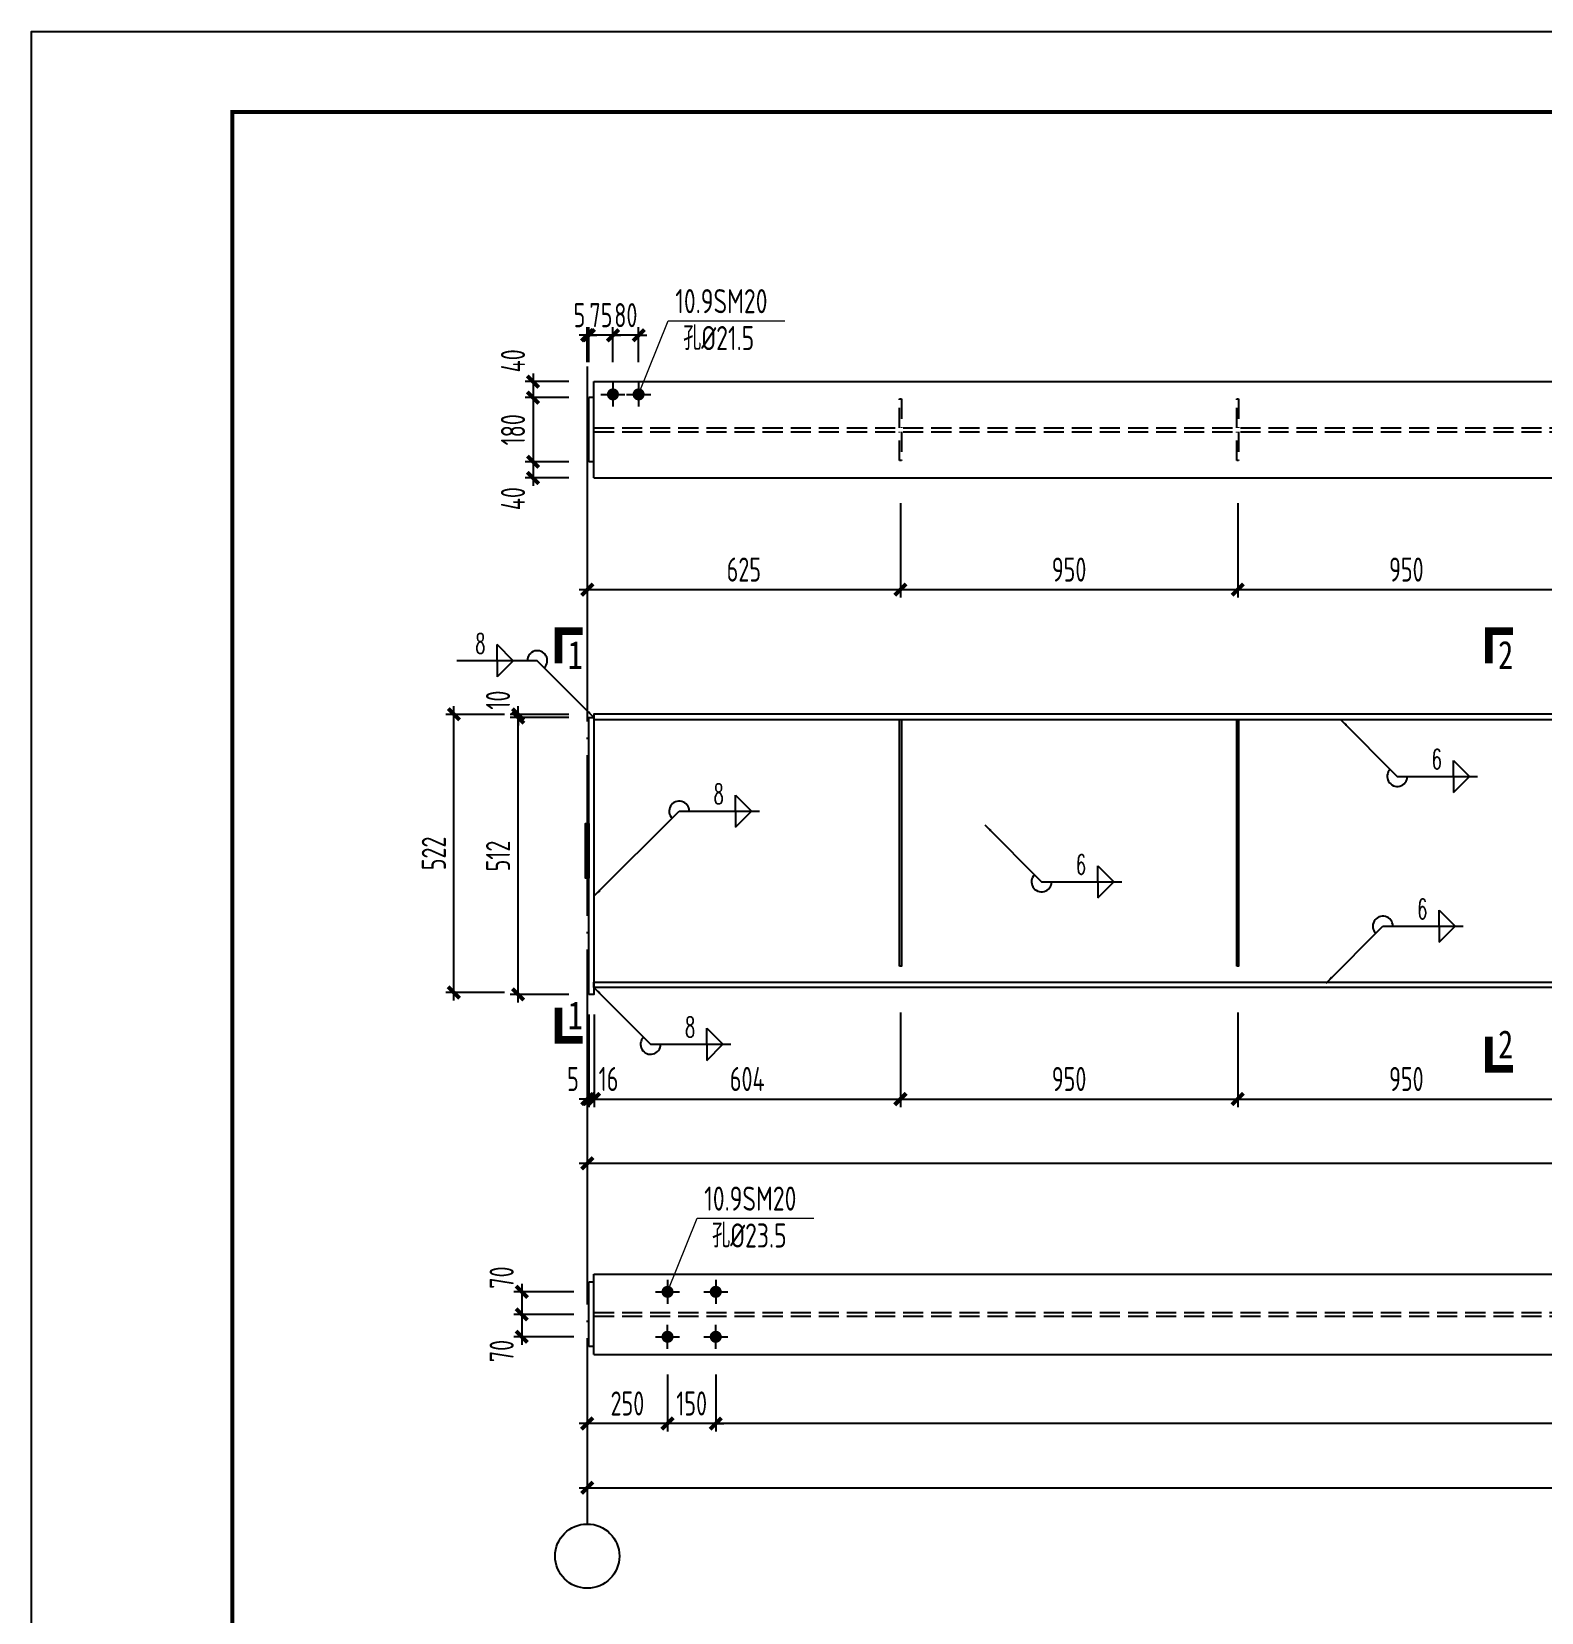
# Model space of a CAD drawing. Extents: x -1389621 to 57380, y -92505 to 283644.
# Drawn here: x -322949 to -304149, y 33805 to 53491 of the extents above; entities that cross this region are included whole.
import ezdxf
from ezdxf.enums import TextEntityAlignment as Align

# ---------------------------------------------------------------- set-up
doc = ezdxf.new("R2010")
doc.units = 0
doc.header["$LTSCALE"] = 100
doc.header["$MEASUREMENT"] = 0
doc.linetypes.add('DASH', pattern=[0.35, 0.25, -0.1])
doc.linetypes.add('DOTE', pattern=[2.42, 2, -0.2, 0.02, -0.2])
doc.layers.get('0').update_dxf_attribs({"linetype": 'CONTINUOUS'})
doc.layers.get('Defpoints').update_dxf_attribs({"linetype": 'CONTINUOUS'})
for name, color, linetype in [('10', 7, 'CONTINUOUS'), ('AXIS', 3, 'CONTINUOUS'), ('BORDER', 7, 'CONTINUOUS'), ('DIM', 3, 'CONTINUOUS'), ('DOTE', 1, 'DOTE'), ('TC', 151, 'CONTINUOUS'), ('吊车梁', 2, 'CONTINUOUS'), ('焊缝标注', 253, 'CONTINUOUS'), ('编号标注', 253, 'CONTINUOUS')]:
    doc.layers.add(name, color=color, linetype=linetype)
doc.layers.add('PUB_TEXT', color=7, linetype='CONTINUOUS', lineweight=15)
doc.styles.add('-宋体', font='SimSun.ttf')
doc.styles.get("Standard").update_dxf_attribs({"font": 'txt', "height": 3, "bigfont": 'hztxt'})
doc.styles.add('TSSD_Dimension', font='tssdeng.shx', dxfattribs={"width": 0.7, "bigfont": 'hztxt.shx'})
doc.styles.add('TSSD_REIN', font='Tssdeng.shx', dxfattribs={"width": 0.7, "bigfont": 'hztxt.shx'})
doc.dimstyles.new('TSSD_100_100', dxfattribs={"dimtxt": 300, "dimasz": 100, "dimexe": 100, "dimexo": 250, "dimgap": 100, "dimtad": 1, "dimdec": 0, "dimzin": 0, "dimdsep": 46, "dimtxsty": 'TSSD_Dimension', "dimblk": 'ARCHTICK', "dimblk1": 'ARCHTICK', "dimblk2": 'ARCHTICK', "dimcen": 0, "dimdle": 100, "dimclrt": 7, "dimadec": 0, "dimazin": 0, "dimtfac": 1, "dimtdec": 0, "dimtix": 1, "dimtmove": 2, "dimatfit": 3, "dimfxl": 0, "dimtolj": 1, "dimtzin": 0, "dimarcsym": 0})

# ---------------------------------------------------------------- blocks, each defined once
blk = doc.blocks.new('_ArchTick')
at = {"color": 0, "linetype": 'ByBlock'}
blk.add_lwpolyline([(-0.71, -0.71, 0.5, 0.5, 0), (0.71, 0.71, 0.5, 0.5, 0)], format="xyseb", dxfattribs=at)
blk = doc.blocks.new('*D2197')
at = {"layer": 'Defpoints', "color": 0}
for p in [(-315946, 41501), (-312130, 41525), (-312130, 40198)]:
    blk.add_point(p, dxfattribs=at)
at = {"layer": 'DIM', "color": 0, "lineweight": -2}
for p, q in [((-315946, 41251), (-315946, 40098)), ((-312130, 41275), (-312130, 40098)), ((-316046, 40198), (-312030, 40198))]:
    blk.add_line(p, q, dxfattribs=at)
at = {"layer": 'DIM', "color": 0, "lineweight": -2, "xscale": 100, "yscale": 100, "zscale": 100, "rotation": 180}
blk.add_blockref('_ArchTick', (-315946, 40198), dxfattribs=at)
at = {"layer": 'DIM', "color": 0, "lineweight": -2, "xscale": 100, "yscale": 100, "zscale": 100}
blk.add_blockref('_ArchTick', (-312130, 40198), dxfattribs=at)
at = {"layer": 'DIM', "color": 7, "insert": (-314038, 40448), "char_height": 300, "attachment_point": 5, "style": 'TSSD_Dimension'}
blk.add_mtext('\\A1;604', dxfattribs=at)
blk = doc.blocks.new('*D2198')
at = {"layer": 'Defpoints', "color": 0}
for p in [(-312130, 41525), (-307930, 41525), (-307930, 40198)]:
    blk.add_point(p, dxfattribs=at)
at = {"layer": 'DIM', "color": 0, "lineweight": -2}
for p, q in [((-312130, 41275), (-312130, 40098)), ((-307930, 41275), (-307930, 40098)), ((-312230, 40198), (-307830, 40198))]:
    blk.add_line(p, q, dxfattribs=at)
at = {"layer": 'DIM', "color": 0, "lineweight": -2, "xscale": 100, "yscale": 100, "zscale": 100, "rotation": 180}
blk.add_blockref('_ArchTick', (-312130, 40198), dxfattribs=at)
at = {"layer": 'DIM', "color": 0, "lineweight": -2, "xscale": 100, "yscale": 100, "zscale": 100}
blk.add_blockref('_ArchTick', (-307930, 40198), dxfattribs=at)
at = {"layer": 'DIM', "color": 7, "insert": (-310030, 40448), "char_height": 300, "attachment_point": 5, "style": 'TSSD_Dimension'}
blk.add_mtext('\\A1;950', dxfattribs=at)
blk = doc.blocks.new('*D2199')
at = {"layer": 'Defpoints', "color": 0}
for p in [(-307930, 41525), (-303730, 41525), (-303730, 40198)]:
    blk.add_point(p, dxfattribs=at)
at = {"layer": 'DIM', "color": 0, "lineweight": -2}
for p, q in [((-307930, 41275), (-307930, 40098)), ((-303730, 41275), (-303730, 40098)), ((-308030, 40198), (-303630, 40198))]:
    blk.add_line(p, q, dxfattribs=at)
at = {"layer": 'DIM', "color": 0, "lineweight": -2, "xscale": 100, "yscale": 100, "zscale": 100, "rotation": 180}
blk.add_blockref('_ArchTick', (-307930, 40198), dxfattribs=at)
at = {"layer": 'DIM', "color": 0, "lineweight": -2, "xscale": 100, "yscale": 100, "zscale": 100}
blk.add_blockref('_ArchTick', (-303730, 40198), dxfattribs=at)
at = {"layer": 'DIM', "color": 7, "insert": (-305830, 40448), "char_height": 300, "attachment_point": 5, "style": 'TSSD_Dimension'}
blk.add_mtext('\\A1;950', dxfattribs=at)
blk = doc.blocks.new('*D2205')
at = {"layer": 'Defpoints', "color": 0}
for p in [(-316010, 41501), (-315946, 41501), (-315946, 40198)]:
    blk.add_point(p, dxfattribs=at)
at = {"layer": 'DIM', "color": 0, "lineweight": -2}
for p, q in [((-316010, 41251), (-316010, 40098)), ((-315946, 41251), (-315946, 40098)), ((-316010, 40198), (-316110, 40198)), ((-316010, 40198), (-315946, 40198)), ((-315946, 40198), (-315846, 40198))]:
    blk.add_line(p, q, dxfattribs=at)
at = {"layer": 'DIM', "color": 0, "lineweight": -2, "xscale": 100, "yscale": 100, "zscale": 100}
blk.add_blockref('_ArchTick', (-316010, 40198), dxfattribs=at)
at = {"layer": 'DIM', "color": 0, "lineweight": -2, "xscale": 100, "yscale": 100, "zscale": 100, "rotation": 180}
blk.add_blockref('_ArchTick', (-315946, 40198), dxfattribs=at)
at = {"layer": 'DIM', "color": 7, "insert": (-315765, 40448), "char_height": 300, "attachment_point": 5, "style": 'TSSD_Dimension'}
blk.add_mtext('\\A1;16', dxfattribs=at)
blk = doc.blocks.new('*D2206')
at = {"layer": 'Defpoints', "color": 0}
for p in [(-316030, 41501), (-316010, 41501), (-316010, 40198)]:
    blk.add_point(p, dxfattribs=at)
at = {"layer": 'DIM', "color": 0, "lineweight": -2}
for p, q in [((-316030, 41251), (-316030, 40098)), ((-316010, 41251), (-316010, 40098)), ((-316030, 40198), (-316130, 40198)), ((-316030, 40198), (-316010, 40198)), ((-316010, 40198), (-315910, 40198))]:
    blk.add_line(p, q, dxfattribs=at)
at = {"layer": 'DIM', "color": 0, "lineweight": -2, "xscale": 100, "yscale": 100, "zscale": 100}
blk.add_blockref('_ArchTick', (-316030, 40198), dxfattribs=at)
at = {"layer": 'DIM', "color": 0, "lineweight": -2, "xscale": 100, "yscale": 100, "zscale": 100, "rotation": 180}
blk.add_blockref('_ArchTick', (-316010, 40198), dxfattribs=at)
at = {"layer": 'DIM', "color": 7, "insert": (-316208, 40448), "char_height": 300, "attachment_point": 5, "style": 'TSSD_Dimension'}
blk.add_mtext('\\A1;5', dxfattribs=at)
blk = doc.blocks.new('*D2207')
at = {"layer": 'Defpoints', "color": 0}
for p in [(-316030, 40725), (-287230, 40725), (-287230, 39398)]:
    blk.add_point(p, dxfattribs=at)
at = {"layer": 'DIM', "color": 0, "lineweight": -2}
for p, q in [((-316030, 40475), (-316030, 39298)), ((-287230, 40475), (-287230, 39298)), ((-316130, 39398), (-287130, 39398))]:
    blk.add_line(p, q, dxfattribs=at)
at = {"layer": 'DIM', "color": 0, "lineweight": -2, "xscale": 100, "yscale": 100, "zscale": 100, "rotation": 180}
blk.add_blockref('_ArchTick', (-316030, 39398), dxfattribs=at)
at = {"layer": 'DIM', "color": 0, "lineweight": -2, "xscale": 100, "yscale": 100, "zscale": 100}
blk.add_blockref('_ArchTick', (-287230, 39398), dxfattribs=at)
at = {"layer": 'DIM', "color": 7, "insert": (-301630, 39648), "char_height": 300, "attachment_point": 5, "style": 'TSSD_Dimension'}
blk.add_mtext('\\A1;6000', dxfattribs=at)
blk = doc.blocks.new('*D2208')
at = {"layer": 'Defpoints', "color": 0}
for p in [(-316891, 44989), (-316010, 44989), (-316010, 44949)]:
    blk.add_point(p, dxfattribs=at)
at = {"layer": 'DIM', "color": 0, "lineweight": -2}
for p, q in [((-316891, 44989), (-316891, 45089)), ((-316260, 44989), (-316991, 44989)), ((-316260, 44949), (-316991, 44949)), ((-316891, 44949), (-316891, 44989)), ((-316891, 44949), (-316891, 44849))]:
    blk.add_line(p, q, dxfattribs=at)
at = {"layer": 'DIM', "color": 0, "lineweight": -2, "xscale": 100, "yscale": 100, "zscale": 100}
for p, rotation in [((-316891, 44989), 270), ((-316891, 44949), 90)]:
    blk.add_blockref('_ArchTick', p, dxfattribs=dict(at, rotation=rotation))
at = {"layer": 'DIM', "color": 7, "insert": (-317141, 45166), "char_height": 300, "attachment_point": 5, "rotation": 90, "style": 'TSSD_Dimension'}
blk.add_mtext('\\A1;10', dxfattribs=at)
blk = doc.blocks.new('*D2209')
at = {"layer": 'Defpoints', "color": 0}
for p in [(-316891, 44949), (-316010, 44949), (-316010, 41501)]:
    blk.add_point(p, dxfattribs=at)
at = {"layer": 'DIM', "color": 0, "lineweight": -2}
for p, q in [((-316260, 44949), (-316991, 44949)), ((-316891, 41401), (-316891, 45049)), ((-316260, 41501), (-316991, 41501))]:
    blk.add_line(p, q, dxfattribs=at)
at = {"layer": 'DIM', "color": 0, "lineweight": -2, "xscale": 100, "yscale": 100, "zscale": 100}
for p, rotation in [((-316891, 44949), 90), ((-316891, 41501), 270)]:
    blk.add_blockref('_ArchTick', p, dxfattribs=dict(at, rotation=rotation))
at = {"layer": 'DIM', "color": 7, "insert": (-317141, 43225), "char_height": 300, "attachment_point": 5, "rotation": 90, "style": 'TSSD_Dimension'}
blk.add_mtext('\\A1;512', dxfattribs=at)
blk = doc.blocks.new('*D2210')
at = {"layer": 'Defpoints', "color": 0}
for p in [(-317691, 44989), (-316810, 44989), (-316810, 41525)]:
    blk.add_point(p, dxfattribs=at)
at = {"layer": 'DIM', "color": 0, "lineweight": -2}
for p, q in [((-317691, 41425), (-317691, 45089)), ((-317060, 44989), (-317791, 44989)), ((-317060, 41525), (-317791, 41525))]:
    blk.add_line(p, q, dxfattribs=at)
at = {"layer": 'DIM', "color": 0, "lineweight": -2, "xscale": 100, "yscale": 100, "zscale": 100}
for p, rotation in [((-317691, 44989), 90), ((-317691, 41525), 270)]:
    blk.add_blockref('_ArchTick', p, dxfattribs=dict(at, rotation=rotation))
at = {"layer": 'DIM', "color": 7, "insert": (-317941, 43257), "char_height": 300, "attachment_point": 5, "rotation": 90, "style": 'TSSD_Dimension'}
blk.add_mtext('\\A1;522', dxfattribs=at)
blk = doc.blocks.new('*D2215')
at = {"layer": 'Defpoints', "color": 0}
for p in [(-316010, 48933), (-316705, 48133), (-316010, 48133)]:
    blk.add_point(p, dxfattribs=at)
at = {"layer": 'DIM', "color": 0, "lineweight": -2}
for p, q in [((-316705, 49033), (-316705, 48033)), ((-316260, 48933), (-316805, 48933)), ((-316260, 48133), (-316805, 48133))]:
    blk.add_line(p, q, dxfattribs=at)
at = {"layer": 'DIM', "color": 0, "lineweight": -2, "xscale": 100, "yscale": 100, "zscale": 100}
for p, rotation in [((-316705, 48933), 90), ((-316705, 48133), 270)]:
    blk.add_blockref('_ArchTick', p, dxfattribs=dict(at, rotation=rotation))
at = {"layer": 'DIM', "color": 7, "insert": (-316955, 48533), "char_height": 300, "attachment_point": 5, "rotation": 90, "style": 'TSSD_Dimension'}
blk.add_mtext('\\A1;180', dxfattribs=at)
blk = doc.blocks.new('*D2216')
at = {"layer": 'Defpoints', "color": 0}
for p in [(-316010, 49133), (-316705, 48933), (-316010, 48933)]:
    blk.add_point(p, dxfattribs=at)
at = {"layer": 'DIM', "color": 0, "lineweight": -2}
for p, q in [((-316705, 49233), (-316705, 48833)), ((-316260, 49133), (-316805, 49133)), ((-316260, 48933), (-316805, 48933))]:
    blk.add_line(p, q, dxfattribs=at)
at = {"layer": 'DIM', "color": 0, "lineweight": -2, "xscale": 100, "yscale": 100, "zscale": 100}
for p, rotation in [((-316705, 49133), 90), ((-316705, 48933), 270)]:
    blk.add_blockref('_ArchTick', p, dxfattribs=dict(at, rotation=rotation))
at = {"layer": 'DIM', "color": 7, "insert": (-316955, 49391), "char_height": 300, "attachment_point": 5, "rotation": 90, "style": 'TSSD_Dimension'}
blk.add_mtext('\\A1;40', dxfattribs=at)
blk = doc.blocks.new('*D2217')
at = {"layer": 'Defpoints', "color": 0}
for p in [(-316010, 48133), (-316705, 47933), (-316010, 47933)]:
    blk.add_point(p, dxfattribs=at)
at = {"layer": 'DIM', "color": 0, "lineweight": -2}
for p, q in [((-316705, 48233), (-316705, 47833)), ((-316260, 48133), (-316805, 48133)), ((-316260, 47933), (-316805, 47933))]:
    blk.add_line(p, q, dxfattribs=at)
at = {"layer": 'DIM', "color": 0, "lineweight": -2, "xscale": 100, "yscale": 100, "zscale": 100}
for p, rotation in [((-316705, 48133), 90), ((-316705, 47933), 270)]:
    blk.add_blockref('_ArchTick', p, dxfattribs=dict(at, rotation=rotation))
at = {"layer": 'DIM', "color": 7, "insert": (-316955, 47675), "char_height": 300, "attachment_point": 5, "rotation": 90, "style": 'TSSD_Dimension'}
blk.add_mtext('\\A1;40', dxfattribs=at)
blk = doc.blocks.new('*D2218')
at = {"layer": 'Defpoints', "color": 0}
for p in [(-312130, 47869), (-307930, 47869), (-307930, 46542)]:
    blk.add_point(p, dxfattribs=at)
at = {"layer": 'DIM', "color": 0, "lineweight": -2}
for p, q in [((-312130, 47619), (-312130, 46442)), ((-307930, 47619), (-307930, 46442)), ((-312230, 46542), (-307830, 46542))]:
    blk.add_line(p, q, dxfattribs=at)
at = {"layer": 'DIM', "color": 0, "lineweight": -2, "xscale": 100, "yscale": 100, "zscale": 100, "rotation": 180}
blk.add_blockref('_ArchTick', (-312130, 46542), dxfattribs=at)
at = {"layer": 'DIM', "color": 0, "lineweight": -2, "xscale": 100, "yscale": 100, "zscale": 100}
blk.add_blockref('_ArchTick', (-307930, 46542), dxfattribs=at)
at = {"layer": 'DIM', "color": 7, "insert": (-310030, 46792), "char_height": 300, "attachment_point": 5, "style": 'TSSD_Dimension'}
blk.add_mtext('\\A1;950', dxfattribs=at)
blk = doc.blocks.new('*D2219')
at = {"layer": 'Defpoints', "color": 0}
for p in [(-307930, 47869), (-303730, 47869), (-303730, 46542)]:
    blk.add_point(p, dxfattribs=at)
at = {"layer": 'DIM', "color": 0, "lineweight": -2}
for p, q in [((-307930, 47619), (-307930, 46442)), ((-303730, 47619), (-303730, 46442)), ((-308030, 46542), (-303630, 46542))]:
    blk.add_line(p, q, dxfattribs=at)
at = {"layer": 'DIM', "color": 0, "lineweight": -2, "xscale": 100, "yscale": 100, "zscale": 100, "rotation": 180}
blk.add_blockref('_ArchTick', (-307930, 46542), dxfattribs=at)
at = {"layer": 'DIM', "color": 0, "lineweight": -2, "xscale": 100, "yscale": 100, "zscale": 100}
blk.add_blockref('_ArchTick', (-303730, 46542), dxfattribs=at)
at = {"layer": 'DIM', "color": 7, "insert": (-305830, 46792), "char_height": 300, "attachment_point": 5, "style": 'TSSD_Dimension'}
blk.add_mtext('\\A1;950', dxfattribs=at)
blk = doc.blocks.new('*D2223')
at = {"layer": 'Defpoints', "color": 0}
for p in [(-316030, 47869), (-312130, 47869), (-312130, 46542)]:
    blk.add_point(p, dxfattribs=at)
at = {"layer": 'DIM', "color": 0, "lineweight": -2}
for p, q in [((-316030, 47619), (-316030, 46442)), ((-312130, 47619), (-312130, 46442)), ((-316130, 46542), (-312030, 46542))]:
    blk.add_line(p, q, dxfattribs=at)
at = {"layer": 'DIM', "color": 0, "lineweight": -2, "xscale": 100, "yscale": 100, "zscale": 100, "rotation": 180}
blk.add_blockref('_ArchTick', (-316030, 46542), dxfattribs=at)
at = {"layer": 'DIM', "color": 0, "lineweight": -2, "xscale": 100, "yscale": 100, "zscale": 100}
blk.add_blockref('_ArchTick', (-312130, 46542), dxfattribs=at)
at = {"layer": 'DIM', "color": 7, "insert": (-314080, 46792), "char_height": 300, "attachment_point": 5, "style": 'TSSD_Dimension'}
blk.add_mtext('\\A1;625', dxfattribs=at)
blk = doc.blocks.new('*D2224')
at = {"layer": 'Defpoints', "color": 0}
for p in [(-316030, 49710), (-316030, 49123), (-316010, 49123)]:
    blk.add_point(p, dxfattribs=at)
at = {"layer": 'DIM', "color": 0, "lineweight": -2}
for p, q in [((-316030, 49373), (-316030, 49810)), ((-316010, 49373), (-316010, 49810)), ((-316030, 49710), (-316130, 49710)), ((-316010, 49710), (-316030, 49710)), ((-316010, 49710), (-315910, 49710))]:
    blk.add_line(p, q, dxfattribs=at)
at = {"layer": 'DIM', "color": 0, "lineweight": -2, "xscale": 100, "yscale": 100, "zscale": 100}
blk.add_blockref('_ArchTick', (-316030, 49710), dxfattribs=at)
at = {"layer": 'DIM', "color": 0, "lineweight": -2, "xscale": 100, "yscale": 100, "zscale": 100, "rotation": 180}
blk.add_blockref('_ArchTick', (-316010, 49710), dxfattribs=at)
at = {"layer": 'DIM', "color": 7, "insert": (-316127, 49960), "char_height": 300, "attachment_point": 5, "style": 'TSSD_Dimension'}
blk.add_mtext('\\A1;5', dxfattribs=at)
blk = doc.blocks.new('*D2225')
at = {"layer": 'Defpoints', "color": 0}
for p in [(-316010, 49710), (-316010, 49123), (-315710, 49123)]:
    blk.add_point(p, dxfattribs=at)
at = {"layer": 'DIM', "color": 0, "lineweight": -2}
for p, q in [((-316010, 49373), (-316010, 49810)), ((-315710, 49373), (-315710, 49810)), ((-316010, 49710), (-316110, 49710)), ((-315710, 49710), (-316010, 49710)), ((-315710, 49710), (-315610, 49710))]:
    blk.add_line(p, q, dxfattribs=at)
at = {"layer": 'DIM', "color": 0, "lineweight": -2, "xscale": 100, "yscale": 100, "zscale": 100}
blk.add_blockref('_ArchTick', (-316010, 49710), dxfattribs=at)
at = {"layer": 'DIM', "color": 0, "lineweight": -2, "xscale": 100, "yscale": 100, "zscale": 100, "rotation": 180}
blk.add_blockref('_ArchTick', (-315710, 49710), dxfattribs=at)
at = {"layer": 'DIM', "color": 7, "insert": (-315860, 49960), "char_height": 300, "attachment_point": 5, "style": 'TSSD_Dimension'}
blk.add_mtext('\\A1;75', dxfattribs=at)
blk = doc.blocks.new('*D2226')
at = {"layer": 'Defpoints', "color": 0}
for p in [(-315710, 49710), (-315710, 49123), (-315390, 49123)]:
    blk.add_point(p, dxfattribs=at)
at = {"layer": 'DIM', "color": 0, "lineweight": -2}
for p, q in [((-315710, 49373), (-315710, 49810)), ((-315390, 49373), (-315390, 49810)), ((-315710, 49710), (-315810, 49710)), ((-315390, 49710), (-315710, 49710)), ((-315390, 49710), (-315290, 49710))]:
    blk.add_line(p, q, dxfattribs=at)
at = {"layer": 'DIM', "color": 0, "lineweight": -2, "xscale": 100, "yscale": 100, "zscale": 100}
blk.add_blockref('_ArchTick', (-315710, 49710), dxfattribs=at)
at = {"layer": 'DIM', "color": 0, "lineweight": -2, "xscale": 100, "yscale": 100, "zscale": 100, "rotation": 180}
blk.add_blockref('_ArchTick', (-315390, 49710), dxfattribs=at)
at = {"layer": 'DIM', "color": 7, "insert": (-315550, 49960), "char_height": 300, "attachment_point": 5, "style": 'TSSD_Dimension'}
blk.add_mtext('\\A1;80', dxfattribs=at)
blk = doc.blocks.new('*D2232')
at = {"layer": 'Defpoints', "color": 0}
for p in [(-316030, 37017), (-315030, 37017), (-316030, 36157)]:
    blk.add_point(p, dxfattribs=at)
at = {"layer": 'DIM', "color": 0, "lineweight": -2}
for p, q in [((-316030, 36767), (-316030, 36057)), ((-315030, 36767), (-315030, 36057)), ((-314930, 36157), (-316130, 36157))]:
    blk.add_line(p, q, dxfattribs=at)
at = {"layer": 'DIM', "color": 0, "lineweight": -2, "xscale": 100, "yscale": 100, "zscale": 100, "rotation": 180}
blk.add_blockref('_ArchTick', (-316030, 36157), dxfattribs=at)
at = {"layer": 'DIM', "color": 0, "lineweight": -2, "xscale": 100, "yscale": 100, "zscale": 100}
blk.add_blockref('_ArchTick', (-315030, 36157), dxfattribs=at)
at = {"layer": 'DIM', "color": 7, "insert": (-315530, 36407), "char_height": 300, "attachment_point": 5, "style": 'TSSD_Dimension'}
blk.add_mtext('\\A1;250', dxfattribs=at)
blk = doc.blocks.new('*D2233')
at = {"layer": 'Defpoints', "color": 0}
for p in [(-315030, 37017), (-314430, 37017), (-315030, 36157)]:
    blk.add_point(p, dxfattribs=at)
at = {"layer": 'DIM', "color": 0, "lineweight": -2}
for p, q in [((-315030, 36767), (-315030, 36057)), ((-314430, 36767), (-314430, 36057)), ((-315030, 36157), (-315130, 36157)), ((-314430, 36157), (-315030, 36157)), ((-314430, 36157), (-314330, 36157))]:
    blk.add_line(p, q, dxfattribs=at)
at = {"layer": 'DIM', "color": 0, "lineweight": -2, "xscale": 100, "yscale": 100, "zscale": 100}
blk.add_blockref('_ArchTick', (-315030, 36157), dxfattribs=at)
at = {"layer": 'DIM', "color": 0, "lineweight": -2, "xscale": 100, "yscale": 100, "zscale": 100, "rotation": 180}
blk.add_blockref('_ArchTick', (-314430, 36157), dxfattribs=at)
at = {"layer": 'DIM', "color": 7, "insert": (-314730, 36407), "char_height": 300, "attachment_point": 5, "style": 'TSSD_Dimension'}
blk.add_mtext('\\A1;150', dxfattribs=at)
blk = doc.blocks.new('*D2234')
at = {"layer": 'Defpoints', "color": 0}
for p in [(-314430, 37017), (-288830, 37017), (-314430, 36157)]:
    blk.add_point(p, dxfattribs=at)
at = {"layer": 'DIM', "color": 0, "lineweight": -2}
for p, q in [((-314430, 36767), (-314430, 36057)), ((-288830, 36767), (-288830, 36057)), ((-288730, 36157), (-314530, 36157))]:
    blk.add_line(p, q, dxfattribs=at)
at = {"layer": 'DIM', "color": 0, "lineweight": -2, "xscale": 100, "yscale": 100, "zscale": 100, "rotation": 180}
blk.add_blockref('_ArchTick', (-314430, 36157), dxfattribs=at)
at = {"layer": 'DIM', "color": 0, "lineweight": -2, "xscale": 100, "yscale": 100, "zscale": 100}
blk.add_blockref('_ArchTick', (-288830, 36157), dxfattribs=at)
at = {"layer": 'DIM', "color": 7, "insert": (-301630, 36407), "char_height": 300, "attachment_point": 5, "style": 'TSSD_Dimension'}
blk.add_mtext('\\A1;5200', dxfattribs=at)
blk = doc.blocks.new('*D2237')
at = {"layer": 'Defpoints', "color": 0}
for p in [(-315946, 37797), (-316846, 37517), (-315946, 37517)]:
    blk.add_point(p, dxfattribs=at)
at = {"layer": 'DIM', "color": 0, "lineweight": -2}
for p, q in [((-316196, 37797), (-316946, 37797)), ((-316846, 37897), (-316846, 37417)), ((-316196, 37517), (-316946, 37517))]:
    blk.add_line(p, q, dxfattribs=at)
at = {"layer": 'DIM', "color": 0, "lineweight": -2, "xscale": 100, "yscale": 100, "zscale": 100}
for p, rotation in [((-316846, 37797), 90), ((-316846, 37517), 270)]:
    blk.add_blockref('_ArchTick', p, dxfattribs=dict(at, rotation=rotation))
at = {"layer": 'DIM', "color": 7, "insert": (-317096, 37975), "char_height": 300, "attachment_point": 5, "rotation": 90, "style": 'TSSD_Dimension'}
blk.add_mtext('\\A1;70', dxfattribs=at)
blk = doc.blocks.new('*D2238')
at = {"layer": 'Defpoints', "color": 0}
for p in [(-315946, 37517), (-316846, 37237), (-315946, 37237)]:
    blk.add_point(p, dxfattribs=at)
at = {"layer": 'DIM', "color": 0, "lineweight": -2}
for p, q in [((-316846, 37617), (-316846, 37137)), ((-316196, 37517), (-316946, 37517)), ((-316196, 37237), (-316946, 37237))]:
    blk.add_line(p, q, dxfattribs=at)
at = {"layer": 'DIM', "color": 0, "lineweight": -2, "xscale": 100, "yscale": 100, "zscale": 100}
for p, rotation in [((-316846, 37517), 90), ((-316846, 37237), 270)]:
    blk.add_blockref('_ArchTick', p, dxfattribs=dict(at, rotation=rotation))
at = {"layer": 'DIM', "color": 7, "insert": (-317096, 37060), "char_height": 300, "attachment_point": 5, "rotation": 90, "style": 'TSSD_Dimension'}
blk.add_mtext('\\A1;70', dxfattribs=at)
blk = doc.blocks.new('*D2241')
at = {"layer": 'Defpoints', "color": 0}
for p in [(-316030, 36684), (-287230, 36684), (-287230, 35357)]:
    blk.add_point(p, dxfattribs=at)
at = {"layer": 'DIM', "color": 0, "lineweight": -2}
for p, q in [((-316030, 36434), (-316030, 35257)), ((-287230, 36434), (-287230, 35257)), ((-316130, 35357), (-287130, 35357))]:
    blk.add_line(p, q, dxfattribs=at)
at = {"layer": 'DIM', "color": 0, "lineweight": -2, "xscale": 100, "yscale": 100, "zscale": 100, "rotation": 180}
blk.add_blockref('_ArchTick', (-316030, 35357), dxfattribs=at)
at = {"layer": 'DIM', "color": 0, "lineweight": -2, "xscale": 100, "yscale": 100, "zscale": 100}
blk.add_blockref('_ArchTick', (-287230, 35357), dxfattribs=at)
at = {"layer": 'DIM', "color": 7, "insert": (-301630, 35607), "char_height": 300, "attachment_point": 5, "style": 'TSSD_Dimension'}
blk.add_mtext('\\A1;6000', dxfattribs=at)

msp = doc.modelspace()

# ---------------------------------------------------------------- linework, layer by layer
msp.add_circle((-316030.243, 34506.299), 399.84)
at = {"layer": '10', "const_width": 95}
for points in [[(-316087.698, 46023.407), (-316387.698, 46023.407), (-316387.698, 45623.407)], [(-304502.267, 46023.407), (-304802.267, 46023.407), (-304802.267, 45623.407)], [(-316087.698, 40936.707), (-316387.698, 40936.707), (-316387.698, 41336.707)], [(-304502.267, 40575.613), (-304802.267, 40575.613), (-304802.267, 40975.613)]]:
    msp.add_lwpolyline(points, dxfattribs=at)
at = {"layer": 'AXIS', "linetype": 'ByBlock'}
msp.add_line((-316030.243, 35995.513), (-316030.243, 34906.139), dxfattribs=at)
at = {"layer": 'BORDER'}
msp.add_lwpolyline([(-322949.37, -5906.624), (-322949.37, 53491), (-238852.734, 53491), (-238852.734, -5906.624)], close=True, dxfattribs=at)
at = {"layer": 'BORDER', "const_width": 49.998}
msp.add_lwpolyline([(-320449.47, -4906.664), (-320449.47, 52491.04), (-239852.694, 52491.04), (-239852.694, -4906.664)], close=True, dxfattribs=at)
at = {"layer": 'DOTE', "ltscale": 10}
msp.add_line((-316030.243, 49319.996), (-316030.243, 35995.513), dxfattribs=at)
at = {"layer": 'PUB_TEXT'}
for points in [[(-315390.243, 48973.047), (-315021.103, 49888.715), (-313568.85, 49888.715)], [(-315030.243, 37797.434), (-314661.103, 38713.101), (-313208.85, 38713.101)]]:
    msp.add_lwpolyline(points, dxfattribs=at)
at = {"layer": '吊车梁'}
for p, q in [((-315946.243, 49133.047), (-287314.243, 49133.047)), ((-315946.243, 47933.047), (-315946.243, 49133.047)), ((-316010.243, 48133.047), (-316010.243, 48933.047)), ((-315946.243, 48933.047), (-316010.243, 48933.047)), ((-315946.243, 48133.047), (-316010.243, 48133.047)), ((-315946.243, 47933.047), (-287314.243, 47933.047)), ((-315946.243, 38017.434), (-287314.243, 38017.434)), ((-315946.243, 37017.434), (-315946.243, 38017.434)), ((-316010.243, 37117.434), (-316010.243, 37917.434)), ((-315946.243, 37917.434), (-316010.243, 37917.434)), ((-315946.243, 37117.434), (-316010.243, 37117.434)), ((-315946.243, 37017.434), (-287314.243, 37017.434))]:
    msp.add_line(p, q, dxfattribs=at)
at = {"layer": '吊车梁', "linetype": 'DASH', "ltscale": 10}
for p, q in [((-315946.243, 48557.047), (-287314.243, 48557.047)), ((-315946.243, 48509.047), (-287314.243, 48509.047)), ((-315946.243, 37541.434), (-287314.243, 37541.434)), ((-315946.243, 37493.434), (-287314.243, 37493.434))]:
    msp.add_line(p, q, dxfattribs=at)
for points in [[(-312142.243, 48557.047), (-312142.243, 48917.047), (-312118.243, 48917.047), (-312118.243, 48557.047)], [(-307942.243, 48557.047), (-307942.243, 48917.047), (-307918.243, 48917.047), (-307918.243, 48557.047)], [(-312142.243, 48149.047), (-312142.243, 48509.047)], [(-312118.243, 48509.047), (-312118.243, 48149.047), (-312142.243, 48149.047)], [(-307942.243, 48149.047), (-307942.243, 48509.047)], [(-307918.243, 48509.047), (-307918.243, 48149.047), (-307942.243, 48149.047)]]:
    msp.add_lwpolyline(points, dxfattribs=at)
at = {"layer": '吊车梁', "ltscale": 10}
for points in [[(-316010.243, 41501.114), (-316010.243, 44949.114), (-315946.243, 44949.114), (-315946.243, 41501.114), (-316010.243, 41501.114)], [(-287314.243, 44989.114), (-315946.243, 44989.114), (-315946.243, 44925.114), (-287314.243, 44925.114), (-287314.243, 44989.114)], [(-312142.243, 41853.114), (-312142.243, 44925.114), (-312118.243, 44925.114), (-312118.243, 41853.114), (-312142.243, 41853.114)], [(-307942.243, 41853.114), (-307942.243, 44925.114), (-307918.243, 44925.114), (-307918.243, 41853.114), (-307942.243, 41853.114)], [(-287314.243, 41589.114), (-315946.243, 41589.114), (-315946.243, 41653.114), (-287314.243, 41653.114), (-287314.243, 41589.114)]]:
    msp.add_lwpolyline(points, dxfattribs=at)
at = {"layer": '吊车梁'}
msp.add_lwpolyline([(-316010.243, 43629.114), (-316010.243, 42949.114), (-316050.243, 42949.114), (-316050.243, 43629.114)], close=True, dxfattribs=at)
at = {"layer": '焊缝标注'}
for p, q in [((-316952.504, 45657.066), (-317152.504, 45857.066)), ((-317152.504, 45657.066), (-317152.504, 45857.066)), ((-316652.504, 45657.066), (-317652.504, 45657.066)), ((-316952.504, 45657.066), (-317152.504, 45457.066)), ((-317152.504, 45657.066), (-317152.504, 45457.066)), ((-315946.243, 44949.114), (-316652.504, 45657.066)), ((-306648.217, 44925.114), (-305943.084, 44216.038)), ((-305243.084, 44416.038), (-305043.084, 44216.038)), ((-305243.084, 44216.038), (-305243.084, 44416.038)), ((-305943.084, 44216.038), (-304943.084, 44216.038)), ((-305243.084, 44016.038), (-305043.084, 44216.038)), ((-305243.084, 44216.038), (-305243.084, 44016.038)), ((-314185.161, 43982.805), (-313985.161, 43782.805)), ((-314185.161, 43782.805), (-314185.161, 43982.805)), ((-315946.243, 42722.566), (-314885.161, 43782.805)), ((-314885.161, 43782.805), (-313885.161, 43782.805)), ((-314185.161, 43582.805), (-313985.161, 43782.805)), ((-314185.161, 43782.805), (-314185.161, 43582.805)), ((-311077.726, 43612.625), (-310372.593, 42903.549)), ((-309672.593, 43103.549), (-309472.593, 42903.549)), ((-309672.593, 42903.549), (-309672.593, 43103.549)), ((-310372.593, 42903.549), (-309372.593, 42903.549)), ((-309672.593, 42703.549), (-309472.593, 42903.549)), ((-309672.593, 42903.549), (-309672.593, 42703.549)), ((-305422.855, 42549.937), (-305222.855, 42349.937)), ((-305422.855, 42349.937), (-305422.855, 42549.937)), ((-306830.243, 41643.113), (-306122.855, 42349.937)), ((-306122.855, 42349.937), (-305122.855, 42349.937)), ((-305422.855, 42149.937), (-305222.855, 42349.937)), ((-305422.855, 42349.937), (-305422.855, 42149.937)), ((-315946.243, 41589.114), (-315241.109, 40880.038)), ((-314541.109, 41080.038), (-314341.11, 40880.038)), ((-314541.109, 40880.038), (-314541.109, 41080.038)), ((-315241.109, 40880.038), (-314241.11, 40880.038)), ((-314541.109, 40680.038), (-314341.11, 40880.038)), ((-314541.109, 40880.038), (-314541.109, 40680.038))]:
    msp.add_line(p, q, dxfattribs=at)
at = {"layer": '焊缝标注', "const_width": 75}
for points in [[(-315672.743, 48973.047, 1), (-315747.743, 48973.047, 1), (-315672.743, 48973.047, 1)], [(-315672.743, 48973.047, 1), (-315747.743, 48973.047, 1), (-315672.743, 48973.047, 1)], [(-315352.743, 48973.047, 1), (-315427.743, 48973.047, 1), (-315352.743, 48973.047, 1)], [(-315352.743, 48973.047, 1), (-315427.743, 48973.047, 1), (-315352.743, 48973.047, 1)], [(-314992.743, 37797.434, 1), (-315067.743, 37797.434, 1), (-314992.743, 37797.434, 1)], [(-314992.743, 37797.434, 1), (-315067.743, 37797.434, 1), (-314992.743, 37797.434, 1)], [(-314392.743, 37797.434, 1), (-314467.743, 37797.434, 1), (-314392.743, 37797.434, 1)], [(-314392.743, 37797.434, 1), (-314467.743, 37797.434, 1), (-314392.743, 37797.434, 1)], [(-314992.743, 37237.434, -1), (-315067.743, 37237.434, -1), (-314992.743, 37237.434, -1)], [(-314992.743, 37237.434, -1), (-315067.743, 37237.434, -1), (-314992.743, 37237.434, -1)], [(-314392.743, 37237.434, -1), (-314467.743, 37237.434, -1), (-314392.743, 37237.434, -1)], [(-314392.743, 37237.434, -1), (-314467.743, 37237.434, -1), (-314392.743, 37237.434, -1)]]:
    msp.add_lwpolyline(points, format="xyb", dxfattribs=at)
at = {"layer": '焊缝标注'}
for centre, start, end in [((-316652.504, 45657.066), 314.9315783, 180.000005), ((-305943.084, 44216.038), 134.8403105, 0), ((-314885.161, 43782.805), 0, 224.9771944), ((-310372.593, 42903.549), 134.840341, 0), ((-306122.855, 42349.937), 0, 224.9771944), ((-315241.109, 40880.038), 134.8403258, 0)]:
    msp.add_arc(centre, 125, start, end, dxfattribs=at)
for points in [[(-315946.243, 44949.114), (-316006.25, 45030.504), (-316027.488, 45009.316)], [(-306648.217, 44925.114), (-306588.34, 44843.629), (-306567.068, 44864.783)], [(-311077.726, 43612.625), (-311017.849, 43531.14), (-310996.576, 43552.295)], [(-315946.243, 42722.566), (-315864.901, 42782.637), (-315886.107, 42803.859)], [(-315946.243, 41589.114), (-315886.366, 41507.629), (-315865.094, 41528.783)], [(-306830.243, 41643.113), (-306748.901, 41703.184), (-306770.105, 41724.406)]]:
    msp.add_solid(points, dxfattribs=at)
at = {"layer": '编号标注'}
for p, q in [((-315710.243, 49123.047), (-315710.243, 48823.047)), ((-315390.243, 49123.047), (-315390.243, 48823.047)), ((-315860.243, 48973.047), (-315560.243, 48973.047)), ((-315540.243, 48973.047), (-315240.243, 48973.047)), ((-315180.243, 37797.434), (-314880.243, 37797.434)), ((-315030.243, 37947.434), (-315030.243, 37647.434)), ((-314580.243, 37797.434), (-314280.243, 37797.434)), ((-314430.243, 37947.434), (-314430.243, 37647.434)), ((-315180.243, 37237.434), (-314880.243, 37237.434)), ((-315030.243, 37087.434), (-315030.243, 37387.434)), ((-314580.243, 37237.434), (-314280.243, 37237.434)), ((-314430.243, 37087.434), (-314430.243, 37387.434))]:
    msp.add_line(p, q, dxfattribs=at)

# ---------------------------------------------------------------- texts
at = {"layer": '10', "style": '-宋体', "width": 0.755156}
for s, p, p2 in [('1', (-316273.102, 45553.947), (-316084.102, 45553.947)), ('2', (-304687.67, 45553.947), (-304498.67, 45553.947)), ('1', (-316273.102, 41065.943), (-316084.102, 41065.943)), ('2', (-304687.67, 40704.849), (-304498.67, 40704.849))]:
    msp.add_text(s, height=350, dxfattribs=at).set_placement(p, p2, align=Align.FIT)
at = {"layer": 'TC', "color": 7, "style": 'TSSD_REIN', "width": 0.75}
for s, p in [('10.9SM20', (-314933.875, 49984.305)), ('孔%%C21.5', (-314835.316, 49524.685)), ('10.9SM20', (-314573.875, 38808.691)), ('孔%%C23.5', (-314475.316, 38349.071))]:
    msp.add_text(s, height=300, dxfattribs=at).set_placement(p)
at = {"layer": '焊缝标注'}
for s, width, p, p2 in [('8', 0.910005, (-317422.505, 45747.066), (-317300.004, 45747.066)), ('6', 0.980005, (-305513.084, 44306.04), (-305390.583, 44306.04)), ('8', 0.909999, (-314455.16, 43872.804), (-314332.66, 43872.804)), ('6', 0.979993, (-309942.591, 42993.552), (-309820.092, 42993.552)), ('6', 0.979993, (-305692.853, 42439.939), (-305570.354, 42439.939)), ('8', 0.910005, (-314811.11, 40970.04), (-314688.609, 40970.04))]:
    msp.add_text(s, height=250, dxfattribs=dict(at, width=width)).set_placement(p, p2, align=Align.FIT)

# ---------------------------------------------------------------- dimensions: what is measured, and where the dimension line sits
at = {"layer": 'DIM'}
for base, p1, p2, text, picture, middle in [((-316030.243, 49710.149), (-316010.243, 49123.047), (-316030.243, 49123.047), '5', '*D2224', (-316126.781, 49960.149)), ((-316010.243, 40198.398), (-316030.243, 41501.114), (-316010.243, 41501.114), '5', '*D2206', (-316207.551, 40448.398)), ((-315946.243, 40198.398), (-316010.243, 41501.114), (-315946.243, 41501.114), '16', '*D2205', (-315764.897, 40448.398))]:
    dim = msp.add_linear_dim(base=base, p1=p1, p2=p2, text=text, dimstyle='TSSD_100_100', dxfattribs=at)
    dim.commit()
    dim.dimension.update_dxf_attribs({"geometry": picture, "text_midpoint": middle, "dimtype": 160})
for base, p1, p2, text, picture, middle in [((-316010.243, 49710.149), (-315710.243, 49123.047), (-316010.243, 49123.047), '75', '*D2225', (-315860.243, 49960.149)), ((-315710.243, 49710.149), (-315390.243, 49123.047), (-315710.243, 49123.047), '80', '*D2226', (-315550.243, 49960.149)), ((-312130.243, 46542.332), (-316030.243, 47869.047), (-312130.243, 47869.047), '625', '*D2223', (-314080.243, 46792.332)), ((-307930.243, 46542.332), (-312130.243, 47869.047), (-307930.243, 47869.047), '950', '*D2218', (-310030.243, 46792.332)), ((-303730.243, 46542.332), (-307930.243, 47869.047), (-303730.243, 47869.047), '950', '*D2219', (-305830.243, 46792.332)), ((-312130.243, 40198.398), (-315946.243, 41501.114), (-312130.243, 41525.114), '604', '*D2197', (-314038.243, 40448.398)), ((-307930.243, 40198.398), (-312130.243, 41525.114), (-307930.243, 41525.114), '950', '*D2198', (-310030.243, 40448.398)), ((-303730.243, 40198.398), (-307930.243, 41525.114), (-303730.243, 41525.114), '950', '*D2199', (-305830.243, 40448.398)), ((-287230.243, 39398.398), (-316030.243, 40725.114), (-287230.243, 40725.114), '6000', '*D2207', (-301630.243, 39648.398)), ((-316030.243, 36156.966), (-315030.243, 37017.434), (-316030.243, 37017.434), '250', '*D2232', (-315530.243, 36406.966)), ((-315030.243, 36156.966), (-314430.243, 37017.434), (-315030.243, 37017.434), '150', '*D2233', (-314730.243, 36406.966)), ((-314430.243, 36156.966), (-288830.243, 37017.434), (-314430.243, 37017.434), '5200', '*D2234', (-301630.243, 36406.966)), ((-287230.243, 35356.966), (-316030.243, 36683.681), (-287230.243, 36683.681), '6000', '*D2241', (-301630.243, 35606.966))]:
    dim = msp.add_linear_dim(base=base, p1=p1, p2=p2, text=text, dimstyle='TSSD_100_100', dxfattribs=at)
    dim.commit()
    dim.dimension.update_dxf_attribs({"geometry": picture, "text_midpoint": middle})
for base, p1, p2, text, picture, middle in [((-316705.5, 48933.047), (-316010.243, 49133.047), (-316010.243, 48933.047), '40', '*D2216', (-316955.5, 49391.124)), ((-316705.5, 47933.047), (-316010.243, 48133.047), (-316010.243, 47933.047), '40', '*D2217', (-316955.5, 47674.971)), ((-316890.976, 44989.114), (-316010.243, 44949.114), (-316010.243, 44989.114), '10', '*D2208', (-317140.976, 45166.421)), ((-316846.336, 37517.434), (-315946.243, 37797.434), (-315946.243, 37517.434), '70', '*D2237', (-317096.336, 37974.741)), ((-316846.336, 37237.434), (-315946.243, 37517.434), (-315946.243, 37237.434), '70', '*D2238', (-317096.336, 37060.126))]:
    dim = msp.add_linear_dim(base=base, p1=p1, p2=p2, angle=90, text=text, dimstyle='TSSD_100_100', dxfattribs=at)
    dim.commit()
    dim.dimension.update_dxf_attribs({"geometry": picture, "text_midpoint": middle, "dimtype": 160})
for base, p1, p2, text, picture, middle in [((-316705.5, 48133.047), (-316010.243, 48933.047), (-316010.243, 48133.047), '180', '*D2215', (-316955.5, 48533.047)), ((-317690.976, 44989.114), (-316810.243, 41525.114), (-316810.243, 44989.114), '522', '*D2210', (-317940.976, 43257.114)), ((-316890.976, 44949.114), (-316010.243, 41501.114), (-316010.243, 44949.114), '512', '*D2209', (-317140.976, 43225.114))]:
    dim = msp.add_linear_dim(base=base, p1=p1, p2=p2, angle=90, text=text, dimstyle='TSSD_100_100', dxfattribs=at)
    dim.commit()
    dim.dimension.update_dxf_attribs({"geometry": picture, "text_midpoint": middle})

doc.saveas('drawing.dxf')
